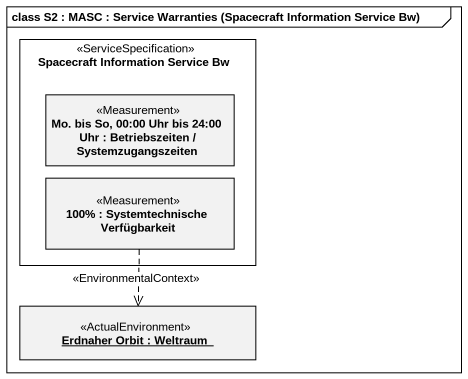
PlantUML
@startuml
mainframe class S2 : MASC : Service Warranties (Spacecraft Information Service Bw)
allowmixing
hide circle
hide empty members
rectangle "Spacecraft Information Service Bw" as Spacecraft_Information <<ServiceSpecification>> {
  rectangle "Mo. bis So, 00:00 Uhr bis 24:00 Uhr : Betriebszeiten / Systemzugangszeiten" as Mo_bis_So_00_00_Uhr_bis_24 <<Measurement>>
  rectangle "100% : Systemtechnische Verfügbarkeit" as p100 <<Measurement>>
}
object "Erdnaher Orbit : Weltraum" as Erdnaher_Orbit <<ActualEnvironment>>
p100 ..> Erdnaher_Orbit : <<EnvironmentalContext>>
@enduml
